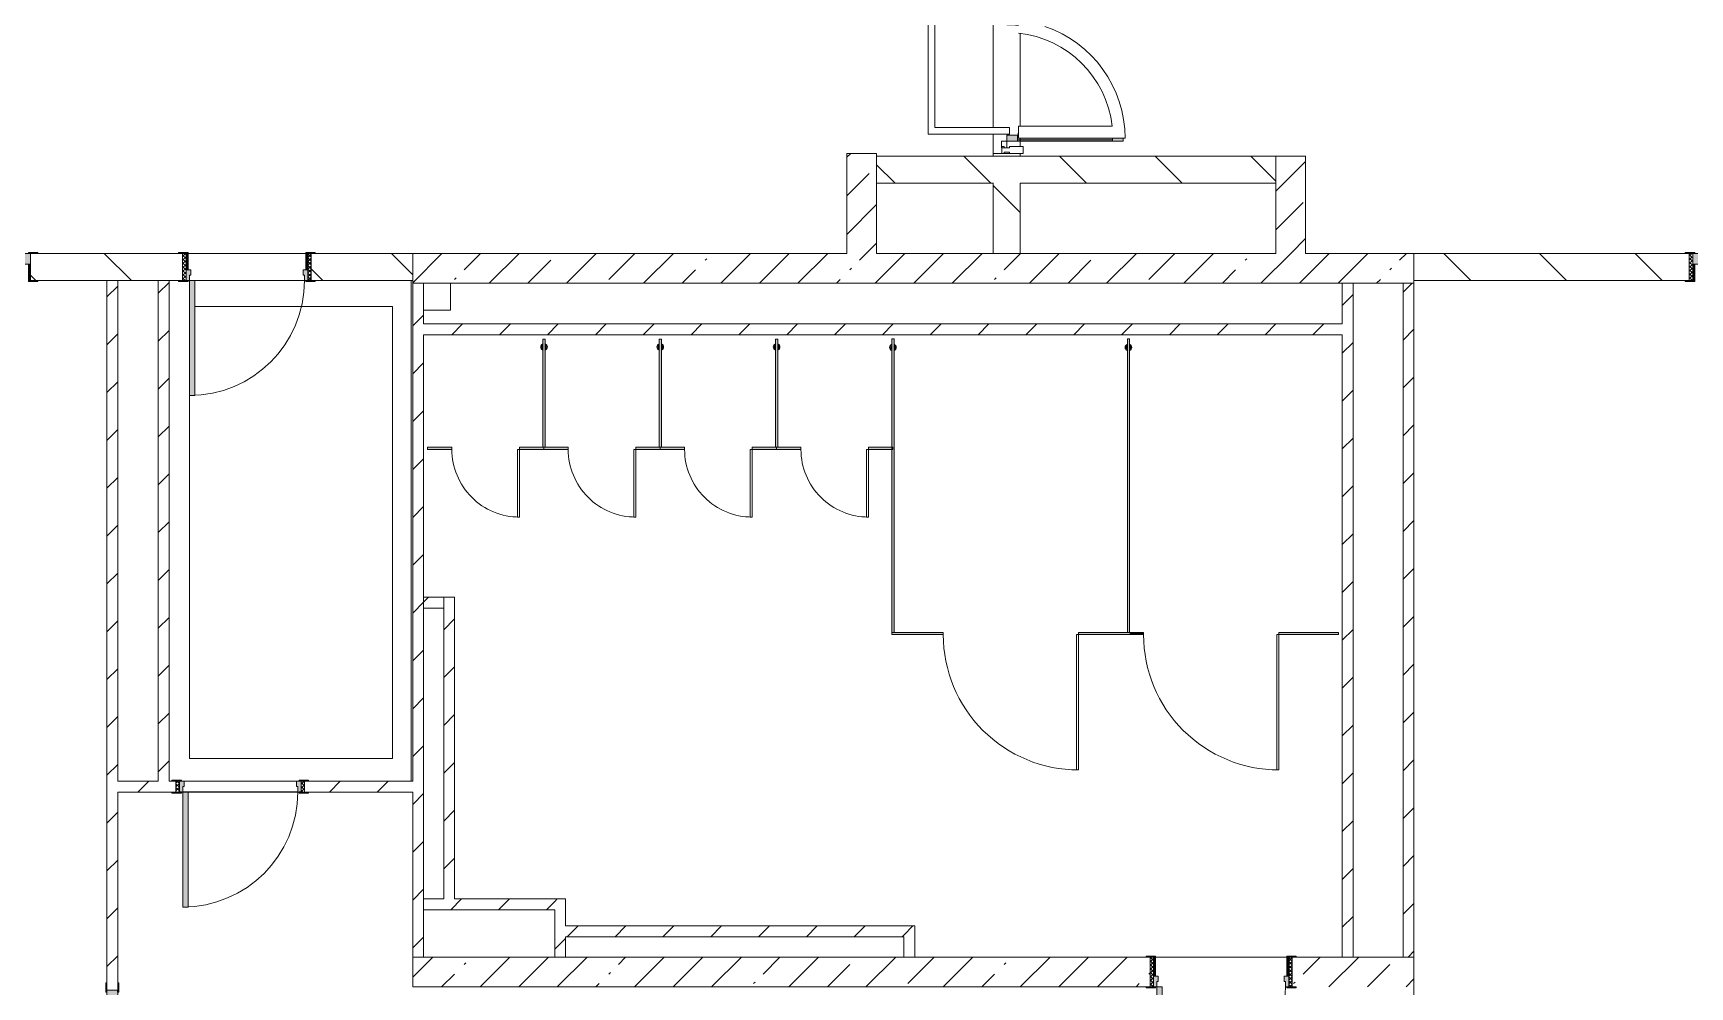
# Model space of a CAD drawing. Header units: millimetres. Extents: x 35147 to 231677, y -8553 to 29000.
# Drawn here: x 196072 to 208316, y 5180 to 12229 of the extents above; entities that cross this region are included whole.
import ezdxf

# ---------------------------------------------------------------- set-up
doc = ezdxf.new("R2010")
doc.units = ezdxf.units.MM
for name, color, linetype, lineweight in [('A-DETL-1', 7, 'Continuous', 5), ('A-DOOR-6', 7, 'Continuous', 5), ('A-GENM-3', 7, 'Continuous', 5), ('A-GLAZ-CWMG-2', 7, 'Continuous', 5), ('A-WALL', 7, 'Continuous', 9), ('I-WALL-3', 7, 'Continuous', 5)]:
    doc.layers.add(name, color=color, linetype=linetype, lineweight=lineweight)
for name, color, linetype, lineweight, true_color in [('A-DETL-GENF-3', 7, 'Continuous', 5, 0xe2e2e2), ('A-DETL-GENF-4', 7, 'Continuous', 5, 0xaaaaaa), ('A-DOOR-2', 7, 'Continuous', 5, 0xaaaaaa), ('A-DOOR-3', 7, 'Continuous', 5, 0xe2e2e2), ('A-DOOR-FRAM-2', 7, 'Continuous', 5, 0xe2e2e2), ('A-DOOR-FRAM-3', 7, 'Continuous', 5, 0xaaaaaa), ('A-FLOR-1', 7, 'Continuous', 5, 0xaaaaaa), ('A-GENM-4', 7, 'Continuous', 5, 0xe2ddcd)]:
    doc.layers.add(name, color=color, linetype=linetype, lineweight=lineweight, true_color=true_color)
pattern_1 = [(45, (104667.4, 0), (-176.7767, 176.7767), [])]
pattern_2 = [(45, (104667.4, 0), (-285.1231, 285.1231), []), (45, (104952.5, 0), (-285.1231, 285.1231), [504.031, -100.806, 16.764, -84.042])]
pattern_3 = [(135, (104667.4, 0), (-353.5534, -353.5534), [])]

# ---------------------------------------------------------------- blocks, each defined once
blk = doc.blocks.new('110_Дверь_СКБ_1Ст_Внутренняя1 - Д-7а_л__950x2100h_Туалет-V301-2_9_2_птичка')
at = {"layer": 'A-DOOR-2'}
h = blk.add_hatch(dxfattribs=at)
h.set_pattern_fill('FP_125', color=256, style=0, pattern_type=2)
h.set_pattern_definition([(135, (1776.41, 174.685), (-14.14214, -14.14214), []), (225, (1776.41, 174.685), (14.14214, -14.14214), [])])
h.paths.add_polyline_path([(537.5, 110), (512.5, 110), (512.5, -110), (537.5, -110)])
at = {"layer": 'A-DOOR-3'}
h = blk.add_hatch(color=256, dxfattribs=at)
h.paths.add_polyline_path([(487.5, 110), (487.5, 70), (477.5, 70), (477.5, 30), (512.5, 30), (512.5, 110)])
h.paths.add_polyline_path([(-462.5, 110), (-487.5, 110), (-487.5, 30), (-452.5, 30), (-452.5, 70), (-462.5, 70)])
at = {"layer": 'A-DOOR-FRAM-2'}
for points in [[(447.5, 1060), (447.5, 110), (487.5, 110), (487.5, 1060)], [(-542.5, 118), (-542.5, 110), (-472.5, 110), (-472.5, 118)], [(-472.5, 30), (-487.5, 30), (-487.5, -110), (-472.5, -110)], [(567.5, 118), (497.5, 118), (497.5, 110), (567.5, 110)], [(512.5, 30), (497.5, 30), (497.5, -110), (512.5, -110)], [(-542.5, -110), (-542.5, -118), (-472.5, -118), (-472.5, -110)], [(567.5, -110), (497.5, -110), (497.5, -118), (567.5, -118)]]:
    blk.add_hatch(color=256, dxfattribs=at).paths.add_polyline_path(points)
at = {"layer": 'A-DOOR-FRAM-3'}
h = blk.add_hatch(dxfattribs=at)
h.set_pattern_fill('FP_126', color=256, style=0, pattern_type=2)
h.set_pattern_definition([(45, (-346.384, 174.685), (-14.1421, 14.1421), []), (135, (-346.384, 174.685), (-14.1421, -14.1421), [])])
h.paths.add_polyline_path([(-487.5, 110), (-512.5, 110), (-512.5, -110), (-487.5, -110)])
at = {"layer": 'A-DOOR-2'}
for p, q in [((487.5, 1060), (447.5, 1060)), ((447.5, 1060), (447.5, 110)), ((487.5, 110), (487.5, 1060)), ((447.5, 110), (487.5, 110))]:
    blk.add_line(p, q, dxfattribs=at)
blk.add_arc((487.5, 110), 950, 90, 180, dxfattribs=at)
at = {"layer": 'A-DOOR-FRAM-3'}
for p, q in [((-472.5, 118), (-542.5, 118)), ((-542.5, 118), (-542.5, 110)), ((-542.5, 110), (-472.5, 110)), ((-487.5, 110), (-512.5, 110)), ((-512.5, 110), (-512.5, -110)), ((-462.5, 110), (-487.5, 110)), ((-487.5, 110), (-487.5, 30)), ((-487.5, -110), (-487.5, 110)), ((-472.5, 110), (-487.5, 110)), ((-487.5, 110), (-487.5, 109)), ((-487.5, 109), (-472.5, 109)), ((-487.5, 30), (-452.5, 30)), ((-472.5, 30), (-487.5, 30)), ((-487.5, 30), (-487.5, -110)), ((-472.5, 110), (-472.5, 118)), ((-472.5, 109), (-472.5, 110)), ((-472.5, -110), (-472.5, 30)), ((-462.5, 70), (-462.5, 110)), ((-452.5, 70), (-462.5, 70)), ((-452.5, 30), (-452.5, 70)), ((487.5, 70), (477.5, 70)), ((477.5, 70), (477.5, 30)), ((477.5, 30), (512.5, 30)), ((487.5, 110), (487.5, 70)), ((512.5, 110), (487.5, 110)), ((567.5, 118), (497.5, 118)), ((497.5, 118), (497.5, 110)), ((512.5, 110), (497.5, 110)), ((497.5, 110), (497.5, 109)), ((497.5, 110), (567.5, 110)), ((497.5, 109), (512.5, 109)), ((512.5, 30), (497.5, 30)), ((497.5, 30), (497.5, -110)), ((512.5, 30), (512.5, 110)), ((537.5, 110), (512.5, 110)), ((512.5, 110), (512.5, -110)), ((512.5, 109), (512.5, 110)), ((512.5, -110), (512.5, 30)), ((537.5, -110), (537.5, 110)), ((567.5, 110), (567.5, 118)), ((-472.5, -110), (-542.5, -110)), ((-542.5, -110), (-542.5, -118)), ((-542.5, -118), (-472.5, -118)), ((-512.5, -110), (-487.5, -110)), ((-487.5, -110), (-472.5, -110)), ((-472.5, -118), (-472.5, -110)), ((497.5, -110), (512.5, -110)), ((567.5, -110), (497.5, -110)), ((497.5, -110), (497.5, -118)), ((497.5, -118), (567.5, -118)), ((512.5, -110), (537.5, -110)), ((567.5, -118), (567.5, -110))]:
    blk.add_line(p, q, dxfattribs=at)
blk = doc.blocks.new('110_Дверь_СКБ_2Ст - Д-5_п_ Из игровой в коридор-32215844-2_9_2_птичка')
at = {"layer": 'A-DOOR-3'}
for points in [[(-638, 40), (-588, 40), (-588, 940), (-638, 940)], [(612, 440), (612, 40), (662, 40), (662, 440)]]:
    blk.add_hatch(color=256, dxfattribs=at).paths.add_polyline_path(points)
h = blk.add_hatch(color=256, dxfattribs=at)
h.paths.add_polyline_path([(-688, 40), (-688, -40), (-628, -40), (-628, -10), (-638, -10), (-638, 40)])
h.paths.add_polyline_path([(652, -40), (712, -40), (712, 40), (662, 40), (662, -10), (652, -10)])
at = {"layer": 'A-DOOR-FRAM-2'}
for points in [[(-742, 40), (-672, 40), (-672, 48), (-742, 48)], [(698, 40), (768, 40), (768, 48), (698, 48)], [(-742, -48), (-672, -48), (-672, -40), (-742, -40)], [(698, -48), (768, -48), (768, -40), (698, -40)]]:
    blk.add_hatch(color=256, dxfattribs=at).paths.add_polyline_path(points)
at = {"layer": 'A-DOOR-2'}
for p, q in [((-638, 940), (-638, 40)), ((-588, 940), (-638, 940)), ((-588, 40), (-588, 940)), ((662, 440), (612, 440)), ((612, 440), (612, 40)), ((662, 40), (662, 440)), ((-638, 40), (-588, 40)), ((612, 40), (662, 40))]:
    blk.add_line(p, q, dxfattribs=at)
for centre, radius, start, end in [((-638, 40), 900, 0, 90), ((662, 40), 400, 90, 180)]:
    blk.add_arc(centre, radius, start, end, dxfattribs=at)
at = {"layer": 'A-DOOR-FRAM-3'}
for p, q in [((-672, 48), (-742, 48)), ((-742, 48), (-742, 40)), ((-742, 40), (-672, 40)), ((-638, 40), (-688, 40)), ((-688, 40), (-688, -40)), ((-672, 40), (-672, 48)), ((-638, -10), (-638, 40)), ((662, 40), (662, -10)), ((712, 40), (662, 40)), ((768, 48), (698, 48)), ((698, 48), (698, 40)), ((698, 40), (768, 40)), ((712, -40), (712, 40)), ((768, 40), (768, 48)), ((-672, -40), (-742, -40)), ((-742, -40), (-742, -48)), ((-742, -48), (-672, -48)), ((-688, -40), (-628, -40)), ((-672, -39), (-688, -39)), ((-688, -39), (-688, -40)), ((-688, -40), (-672, -40)), ((-672, -40), (-672, -39)), ((-672, -48), (-672, -40)), ((-628, -10), (-638, -10)), ((-628, -40), (-628, -10)), ((662, -10), (652, -10)), ((652, -10), (652, -40)), ((652, -40), (712, -40)), ((712, -39), (698, -39)), ((698, -39), (698, -40)), ((698, -40), (712, -40)), ((768, -40), (698, -40)), ((698, -40), (698, -48)), ((698, -48), (768, -48)), ((712, -40), (712, -39)), ((768, -48), (768, -40))]:
    blk.add_line(p, q, dxfattribs=at)
blk = doc.blocks.new('110_Дверь_СКБ_2Ст - Д-2а_п_ Из коридора на лестницу-32215207-2_9_2_птичка')
at = {"layer": 'A-DOOR-3'}
for points in [[(-588, 100), (-588, 1000), (-638, 1000), (-638, 100)], [(662, 100), (662, 500), (612, 500), (612, 100)], [(712, -100), (712, 20), (698, 20), (698, -100)]]:
    blk.add_hatch(color=256, dxfattribs=at).paths.add_polyline_path(points)
h = blk.add_hatch(color=256, dxfattribs=at)
h.paths.add_polyline_path([(652, 20), (712, 20), (712, 100), (662, 100), (662, 50), (652, 50)])
h.paths.add_polyline_path([(-688, 20), (-628, 20), (-628, 50), (-638, 50), (-638, 100), (-688, 100)])
at = {"layer": 'A-DOOR-FRAM-2'}
for points in [[(-672, 100), (-672, 108), (-742, 108), (-742, 100)], [(-672, -100), (-672, 20), (-688, 20), (-688, -100)], [(768, 100), (768, 108), (698, 108), (698, 100)], [(-672, -108), (-672, -100), (-742, -100), (-742, -108)], [(768, -108), (768, -100), (698, -100), (698, -108)]]:
    blk.add_hatch(color=256, dxfattribs=at).paths.add_polyline_path(points)
at = {"layer": 'A-DOOR-2'}
for p, q in [((-638, 1000), (-638, 100)), ((-588, 1000), (-638, 1000)), ((-588, 100), (-588, 1000)), ((662, 500), (612, 500)), ((612, 500), (612, 100)), ((662, 100), (662, 500)), ((-638, 100), (-588, 100)), ((612, 100), (662, 100))]:
    blk.add_line(p, q, dxfattribs=at)
for centre, radius, start, end in [((-638, 100), 900, 0, 90), ((662, 100), 400, 90, 180)]:
    blk.add_arc(centre, radius, start, end, dxfattribs=at)
at = {"layer": 'A-DOOR-FRAM-3'}
for p, q in [((-672, 108), (-742, 108)), ((-742, 108), (-742, 100)), ((-742, 100), (-672, 100)), ((-638, 100), (-688, 100)), ((-688, 100), (-688, 20)), ((-688, 20), (-628, 20)), ((-672, 20), (-688, 20)), ((-688, 20), (-688, -100)), ((-672, 100), (-672, 108)), ((-672, -100), (-672, 20)), ((-638, 50), (-638, 100)), ((-628, 50), (-638, 50)), ((-628, 20), (-628, 50)), ((662, 50), (652, 50)), ((652, 50), (652, 20)), ((652, 20), (712, 20)), ((662, 100), (662, 50)), ((712, 100), (662, 100)), ((768, 108), (698, 108)), ((698, 108), (698, 100)), ((698, 100), (768, 100)), ((712, 20), (698, 20)), ((698, 20), (698, -100)), ((712, 20), (712, 100)), ((712, -100), (712, 20)), ((768, 100), (768, 108)), ((-672, -100), (-742, -100)), ((-742, -100), (-742, -108)), ((-742, -108), (-672, -108)), ((-688, -100), (-672, -100)), ((-672, -108), (-672, -100)), ((698, -100), (712, -100)), ((768, -100), (698, -100)), ((698, -100), (698, -108)), ((698, -108), (768, -108)), ((768, -108), (768, -100))]:
    blk.add_line(p, q, dxfattribs=at)
blk = doc.blocks.new('110_Дверь_СКБ_1Ст_Внутренняя1 - Д-8 950x2100h_охрана-V304-2_9_2_птичка')
at = {"layer": 'A-DOOR-2'}
h = blk.add_hatch(dxfattribs=at)
h.set_pattern_fill('FP_97', color=256, style=0, pattern_type=2)
h.set_pattern_definition([(135, (1826.41, 164.685), (-14.14214, -14.14214), []), (225, (1826.41, 164.685), (14.14214, -14.14214), [])])
h.paths.add_polyline_path([(487.5, 100), (462.5, 100), (462.5, -100), (487.5, -100)])
at = {"layer": 'A-DOOR-3'}
h = blk.add_hatch(color=256, dxfattribs=at)
h.paths.add_polyline_path([(437.5, 100), (437.5, 60), (427.5, 60), (427.5, 20), (462.5, 20), (461.2, 100)])
h.paths.add_polyline_path([(-437.5, 100), (-437.5, 20), (-402.5, 20), (-402.5, 60), (-412.5, 60), (-412.5, 100)])
at = {"layer": 'A-DOOR-FRAM-2'}
for points in [[(397.5, 950), (397.5, 100), (437.5, 100), (437.5, 950)], [(-422.5, 108), (-492.5, 108), (-492.5, 100), (-422.5, 100)], [(-422.5, 20), (-437.5, 20), (-437.5, -100), (-422.5, -100)], [(461.2, 108), (447.5, 108), (447.5, 100), (517.5, 100), (517.5, 108)], [(461.2, 20), (447.5, 20), (447.5, -100), (462.5, -100), (462.5, 20)], [(-422.5, -100), (-492.5, -100), (-492.5, -108), (-422.5, -108)], [(517.5, -100), (447.5, -100), (447.5, -108), (517.5, -108)]]:
    blk.add_hatch(color=256, dxfattribs=at).paths.add_polyline_path(points)
at = {"layer": 'A-DOOR-FRAM-3'}
h = blk.add_hatch(dxfattribs=at)
h.set_pattern_fill('FP_98', color=256, style=0, pattern_type=2)
h.set_pattern_definition([(45, (-296.384, 164.685), (-14.1421, 14.1421), []), (135, (-296.384, 164.685), (-14.1421, -14.1421), [])])
h.paths.add_polyline_path([(-437.5, 100), (-462.5, 100), (-462.5, -100), (-437.5, -100)])
at = {"layer": 'A-DOOR-2'}
for p, q in [((437.5, 950), (397.5, 950)), ((397.5, 950), (397.5, 100)), ((437.5, 100), (437.5, 950)), ((397.5, 100), (437.5, 100))]:
    blk.add_line(p, q, dxfattribs=at)
blk.add_arc((437.5, 100), 850, 90, 180, dxfattribs=at)
at = {"layer": 'A-DOOR-FRAM-3'}
for p, q in [((-422.5, 108), (-492.5, 108)), ((-492.5, 108), (-492.5, 100)), ((-492.5, 100), (-422.5, 100)), ((-437.5, 100), (-462.5, 100)), ((-462.5, 100), (-462.5, -100)), ((-412.5, 100), (-437.5, 100)), ((-437.5, 100), (-437.5, 20)), ((-437.5, -100), (-437.5, 100)), ((-422.5, 100), (-437.5, 100)), ((-437.5, 100), (-437.5, 99)), ((-437.5, 99), (-422.5, 99)), ((-437.5, 20), (-402.5, 20)), ((-422.5, 20), (-437.5, 20)), ((-437.5, 20), (-437.5, -100)), ((-422.5, 100), (-422.5, 108)), ((-422.5, 99), (-422.5, 100)), ((-422.5, -100), (-422.5, 20)), ((-412.5, 60), (-412.5, 100)), ((-402.5, 60), (-412.5, 60)), ((-402.5, 20), (-402.5, 60)), ((437.5, 60), (427.5, 60)), ((427.5, 60), (427.5, 20)), ((427.5, 20), (462.5, 20)), ((437.5, 100), (437.5, 60)), ((462.5, 100), (437.5, 100)), ((517.5, 108), (447.5, 108)), ((447.5, 108), (447.5, 100)), ((462.5, 100), (447.5, 100)), ((447.5, 100), (447.5, 99)), ((447.5, 100), (517.5, 100)), ((447.5, 99), (462.5, 99)), ((462.5, 20), (447.5, 20)), ((447.5, 20), (447.5, -100)), ((462.5, 20), (462.5, 100)), ((487.5, 100), (462.5, 100)), ((462.5, 100), (462.5, -100)), ((462.5, 99), (462.5, 100)), ((462.5, -100), (462.5, 20)), ((487.5, -100), (487.5, 100)), ((517.5, 100), (517.5, 108)), ((-422.5, -100), (-492.5, -100)), ((-492.5, -100), (-492.5, -108)), ((-492.5, -108), (-422.5, -108)), ((-462.5, -100), (-437.5, -100)), ((-437.5, -100), (-422.5, -100)), ((-422.5, -108), (-422.5, -100)), ((447.5, -100), (462.5, -100)), ((517.5, -100), (447.5, -100)), ((447.5, -100), (447.5, -108)), ((447.5, -108), (517.5, -108)), ((462.5, -100), (487.5, -100)), ((517.5, -108), (517.5, -100))]:
    blk.add_line(p, q, dxfattribs=at)
blk = doc.blocks.new('110_Дверь_СКБ_1Ст_Внутренняя1 - Д-8 950x2100h_охрана-V305-2_9_2_птичка')
at = {"layer": 'A-DOOR-2'}
h = blk.add_hatch(dxfattribs=at)
h.set_pattern_fill('FP_129', color=256, style=0, pattern_type=2)
h.set_pattern_definition([(135, (1826.41, 104.685), (-14.14214, -14.14214), []), (225, (1826.41, 104.685), (14.14214, -14.14214), [])])
h.paths.add_polyline_path([(487, 40), (462, 40), (462, -40), (487, -40)])
at = {"layer": 'A-DOOR-3'}
h = blk.add_hatch(color=256, dxfattribs=at)
h.paths.add_polyline_path([(437, 40), (437, 0), (427, 0), (427, -40), (462, -40), (462, 40)])
h.paths.add_polyline_path([(-413, 40), (-438, 40), (-438, -40), (-403, -40), (-403, 0), (-413, 0)])
at = {"layer": 'A-DOOR-FRAM-2'}
for points in [[(437, 890), (397, 890), (397, 40), (437, 40), (437, 67)], [(-493, 48), (-493, 40), (-423, 40), (-423, 48)], [(517, 48), (447, 48), (447, 40), (517, 40)], [(-423, -40), (-493, -40), (-493, -48), (-423, -48)], [(447, -40), (447, -48), (517, -48), (517, -40)]]:
    blk.add_hatch(color=256, dxfattribs=at).paths.add_polyline_path(points)
at = {"layer": 'A-DOOR-FRAM-3'}
h = blk.add_hatch(dxfattribs=at)
h.set_pattern_fill('FP_130', color=256, style=0, pattern_type=2)
h.set_pattern_definition([(45, (-296.384, 104.685), (-14.1421, 14.1421), []), (135, (-296.384, 104.685), (-14.1421, -14.1421), [])])
h.paths.add_polyline_path([(-438, 40), (-463, 40), (-463, -40), (-438, -40)])
at = {"layer": 'A-DOOR-2'}
for p, q in [((437, 890), (397, 890)), ((397, 890), (397, 40)), ((437, 40), (437, 890)), ((397, 40), (437, 40))]:
    blk.add_line(p, q, dxfattribs=at)
blk.add_arc((437, 40), 850, 90, 180, dxfattribs=at)
at = {"layer": 'A-DOOR-FRAM-3'}
for p, q in [((-423, 48), (-493, 48)), ((-493, 48), (-493, 40)), ((-493, 40), (-423, 40)), ((-438, 40), (-463, 40)), ((-463, 40), (-463, -40)), ((-413, 40), (-438, 40)), ((-438, 40), (-438, -40)), ((-438, -40), (-438, 40)), ((-423, 40), (-438, 40)), ((-438, 40), (-438, 39)), ((-438, 39), (-423, 39)), ((-423, 40), (-423, 48)), ((-423, 39), (-423, 40)), ((-413, 0), (-413, 40)), ((-403, 0), (-413, 0)), ((-403, -40), (-403, 0)), ((437, 0), (427, 0)), ((427, 0), (427, -40)), ((437, 40), (437, 0)), ((462, 40), (437, 40)), ((517, 48), (447, 48)), ((447, 48), (447, 40)), ((462, 40), (447, 40)), ((447, 40), (447, 39)), ((447, 40), (517, 40)), ((447, 39), (462, 39)), ((462, -40), (462, 40)), ((487, 40), (462, 40)), ((462, 40), (462, -40)), ((462, 39), (462, 40)), ((487, -40), (487, 40)), ((517, 40), (517, 48)), ((-423, -40), (-493, -40)), ((-493, -40), (-493, -48)), ((-493, -48), (-423, -48)), ((-463, -40), (-438, -40)), ((-423, -39), (-438, -39)), ((-438, -39), (-438, -40)), ((-438, -40), (-403, -40)), ((-438, -40), (-423, -40)), ((-423, -40), (-423, -39)), ((-423, -48), (-423, -40)), ((427, -40), (462, -40)), ((462, -39), (447, -39)), ((447, -39), (447, -40)), ((447, -40), (462, -40)), ((517, -40), (447, -40)), ((447, -40), (447, -48)), ((447, -48), (517, -48)), ((462, -40), (462, -39)), ((462, -40), (487, -40)), ((517, -48), (517, -40))]:
    blk.add_line(p, q, dxfattribs=at)
blk = doc.blocks.new('110_Дверь_СКБ_2Ст - Д-6_л__ ДОО_Дв_1450x2100h_Дверь из раздевальной в коридор-V306-2_9_2_птичка')
at = {"layer": 'A-DOOR-2'}
h = blk.add_hatch(dxfattribs=at)
h.set_pattern_fill('FP_25', color=256, style=0, pattern_type=2)
h.set_pattern_definition([(135, (1576.41, 164.685), (-14.14214, -14.14214), []), (225, (1576.41, 164.685), (14.14214, -14.14214), [])])
h.paths.add_polyline_path([(737.5, -100), (737.5, 100), (712.5, 100), (712.5, -100)])
at = {"layer": 'A-DOOR-3'}
for points in [[(662.5, 100), (662.5, 1050), (612.5, 1050), (612.5, 100)], [(-587.5, 100), (-587.5, 450), (-637.5, 450), (-637.5, 100)]]:
    blk.add_hatch(color=256, dxfattribs=at).paths.add_polyline_path(points)
h = blk.add_hatch(color=256, dxfattribs=at)
h.paths.add_polyline_path([(652.5, 20), (712.5, 20), (712.5, 100), (662.5, 100), (662.5, 50), (652.5, 50)])
h.paths.add_polyline_path([(-687.5, 20), (-627.5, 20), (-627.5, 50), (-637.5, 50), (-637.5, 100), (-687.5, 100)])
at = {"layer": 'A-DOOR-FRAM-2'}
for points in [[(-672.5, 100), (-672.5, 108), (-742.5, 108), (-742.5, 100), (-691, 100)], [(-672.5, -100), (-672.5, 20), (-687.5, 20), (-687.5, -100)], [(767.5, 100), (767.5, 108), (697.5, 108), (697.5, 100)], [(712.5, -100), (712.5, 20), (697.5, 20), (697.5, -100)], [(-742.5, -108), (-672.5, -108), (-672.5, -100), (-742.5, -100)], [(767.5, -108), (767.5, -100), (697.5, -100), (697.5, -108)]]:
    blk.add_hatch(color=256, dxfattribs=at).paths.add_polyline_path(points)
at = {"layer": 'A-DOOR-FRAM-3'}
h = blk.add_hatch(dxfattribs=at)
h.set_pattern_fill('FP_26', color=256, style=0, pattern_type=2)
h.set_pattern_definition([(45, (-546.384, 164.685), (-14.1421, 14.1421), []), (135, (-546.384, 164.685), (-14.1421, -14.1421), [])])
h.paths.add_polyline_path([(-687.5, -100), (-691, 100), (-712.5, 100), (-712.5, -100), (-691, -100)])
at = {"layer": 'A-DOOR-2'}
for p, q in [((662.5, 1050), (612.5, 1050)), ((612.5, 1050), (612.5, 100)), ((662.5, 100), (662.5, 1050)), ((-637.5, 450), (-637.5, 100)), ((-587.5, 450), (-637.5, 450)), ((-587.5, 100), (-587.5, 450)), ((-637.5, 100), (-587.5, 100)), ((612.5, 100), (662.5, 100))]:
    blk.add_line(p, q, dxfattribs=at)
for centre, radius, start, end in [((662.5, 100), 950, 90, 180), ((-637.5, 100), 350, 360, 90)]:
    blk.add_arc(centre, radius, start, end, dxfattribs=at)
at = {"layer": 'A-DOOR-FRAM-3'}
for p, q in [((-672.5, 108), (-742.5, 108)), ((-742.5, 108), (-742.5, 100)), ((-742.5, 100), (-672.5, 100)), ((-687.5, 100), (-712.5, 100)), ((-712.5, 100), (-712.5, -100)), ((-637.5, 100), (-687.5, 100)), ((-687.5, 100), (-687.5, 20)), ((-687.5, -100), (-687.5, 100)), ((-687.5, 20), (-627.5, 20)), ((-672.5, 20), (-687.5, 20)), ((-687.5, 20), (-687.5, -100)), ((-672.5, 100), (-672.5, 108)), ((-672.5, -100), (-672.5, 20)), ((-637.5, 50), (-637.5, 100)), ((-627.5, 50), (-637.5, 50)), ((-627.5, 20), (-627.5, 50)), ((662.5, 50), (652.5, 50)), ((652.5, 50), (652.5, 20)), ((652.5, 20), (712.5, 20)), ((662.5, 100), (662.5, 50)), ((712.5, 100), (662.5, 100)), ((767.5, 108), (697.5, 108)), ((697.5, 108), (697.5, 100)), ((697.5, 100), (767.5, 100)), ((712.5, 20), (697.5, 20)), ((697.5, 20), (697.5, -100)), ((712.5, 20), (712.5, 100)), ((737.5, 100), (712.5, 100)), ((712.5, 100), (712.5, -100)), ((712.5, -100), (712.5, 20)), ((737.5, -100), (737.5, 100)), ((767.5, 100), (767.5, 108)), ((-672.5, -100), (-742.5, -100)), ((-742.5, -100), (-742.5, -108)), ((-742.5, -108), (-672.5, -108)), ((-712.5, -100), (-687.5, -100)), ((-687.5, -100), (-672.5, -100)), ((-672.5, -108), (-672.5, -100)), ((697.5, -100), (712.5, -100)), ((767.5, -100), (697.5, -100)), ((697.5, -100), (697.5, -108)), ((697.5, -108), (767.5, -108)), ((712.5, -100), (737.5, -100)), ((767.5, -108), (767.5, -100))]:
    blk.add_line(p, q, dxfattribs=at)
blk = doc.blocks.new('131_Сантехническая перегородка 7 - СП-1-V384-2_9_2_птичка')
at = {"layer": 'A-GENM-4'}
blk.add_hatch(color=256, dxfattribs=at).paths.add_polyline_path([(2166, 8), (-4, 8), (-4, -8), (2166, -8)])
at = {"layer": 'A-GENM-3'}
for p, q in [((2166, 8), (-4, 8)), ((-4, 8), (-4, -8)), ((2166, -8), (2166, 8)), ((-4, -8), (2166, -8))]:
    blk.add_line(p, q, dxfattribs=at)
at = {"layer": 'A-GENM-3', "flags": 128}
for points in [[(71, 8), (71, 9), (71, 9), (70, 9), (70, 10), (70, 10), (69, 11), (69, 11), (68, 12), (68, 12), (67, 12), (67, 13), (66, 13), (66, 13), (65, 14), (65, 14), (64, 14), (64, 14), (63, 14), (62, 15), (62, 15), (61, 15), (61, 15), (60, 15), (59, 15), (59, 15), (58, 15), (58, 15), (57, 15), (56, 15), (56, 15), (55, 15), (55, 15), (54, 14), (54, 14), (53, 14), (52, 14), (52, 13), (51, 13), (51, 13), (50, 13), (50, 12), (49, 12), (49, 11), (48, 11), (48, 11), (48, 10), (47, 10), (47, 9), (46, 9), (46, 8), (46, 8)], [(46, -8), (46, -9), (47, -9), (47, -9), (47, -10), (48, -10), (48, -11), (49, -11), (49, -12), (50, -12), (50, -12), (51, -13), (51, -13), (52, -13), (52, -14), (53, -14), (53, -14), (54, -14), (54, -14), (55, -15), (56, -15), (56, -15), (57, -15), (57, -15), (58, -15), (59, -15), (59, -15), (60, -15), (60, -15), (61, -15), (62, -15), (62, -15), (63, -15), (63, -14), (64, -14), (64, -14), (65, -14), (66, -13), (66, -13), (67, -13), (67, -13), (68, -12), (68, -12), (69, -11), (69, -11), (69, -11), (70, -10), (70, -10), (71, -9), (71, -9), (71, -8), (71, -8)]]:
    blk.add_lwpolyline(points, dxfattribs=at)
at = {"layer": 'A-GENM-3'}
for radius, start, end in [(24.6, 19.9113, 160.0887), (17.6, 45, 135), (17.6, 45, 135), (15.1, 45, 135), (24.6, 199.9113, 340.0887), (17.6, 225, 315), (17.6, 225, 315), (15.1, 225, 315)]:
    blk.add_arc((59, 0), radius, start, end, dxfattribs=at)
blk = doc.blocks.new('131_Сантехническая перегородка 6 - СП-1-V385-2_9_2_птичка')
at = {"layer": 'A-GENM-4'}
blk.add_hatch(color=256, dxfattribs=at).paths.add_polyline_path([(800, 8), (0, 8), (0, -8), (800, -8)])
at = {"layer": 'A-GENM-3'}
for p, q in [((800, 8), (0, 8)), ((0, 8), (0, -8)), ((800, -8), (800, 8)), ((0, -8), (800, -8))]:
    blk.add_line(p, q, dxfattribs=at)
at = {"layer": 'A-GENM-3', "flags": 128}
for points in [[(71, 8), (71, 9), (71, 9), (70, 9), (70, 10), (70, 10), (69, 11), (69, 11), (68, 12), (68, 12), (67, 12), (67, 13), (66, 13), (66, 13), (65, 14), (65, 14), (64, 14), (64, 14), (63, 14), (62, 15), (62, 15), (61, 15), (61, 15), (60, 15), (59, 15), (59, 15), (58, 15), (58, 15), (57, 15), (56, 15), (56, 15), (55, 15), (55, 15), (54, 14), (54, 14), (53, 14), (52, 14), (52, 13), (51, 13), (51, 13), (50, 13), (50, 12), (49, 12), (49, 11), (48, 11), (48, 11), (48, 10), (47, 10), (47, 9), (46, 9), (46, 8), (46, 8)], [(46, -8), (46, -9), (47, -9), (47, -9), (47, -10), (48, -10), (48, -11), (49, -11), (49, -12), (50, -12), (50, -12), (51, -13), (51, -13), (52, -13), (52, -14), (53, -14), (53, -14), (54, -14), (54, -14), (55, -15), (56, -15), (56, -15), (57, -15), (57, -15), (58, -15), (59, -15), (59, -15), (60, -15), (60, -15), (61, -15), (62, -15), (62, -15), (63, -15), (63, -14), (64, -14), (64, -14), (65, -14), (66, -13), (66, -13), (67, -13), (67, -13), (68, -12), (68, -12), (69, -11), (69, -11), (69, -11), (70, -10), (70, -10), (71, -9), (71, -9), (71, -8), (71, -8)]]:
    blk.add_lwpolyline(points, dxfattribs=at)
at = {"layer": 'A-GENM-3'}
for radius, start, end in [(24.6, 19.9113, 160.0887), (17.6, 45, 135), (17.6, 45, 135), (15.1, 45, 135), (24.6, 199.9113, 340.0887), (17.6, 225, 315), (17.6, 225, 315), (15.1, 225, 315)]:
    blk.add_arc((59, 0), radius, start, end, dxfattribs=at)
blk = doc.blocks.new('131_Сантехническая перегородка_Дверь МГН - СД-1-V386-2_9_2_птичка')
at = {"layer": 'A-GENM-4'}
for points in [[(-370, 8), (-370, -8), (10, -8), (10, 8)], [(1010, 8), (1010, -8), (1390, -8), (1390, 8)]]:
    blk.add_hatch(color=256, dxfattribs=at).paths.add_polyline_path(points)
at = {"layer": 'A-DOOR-6'}
for p, q in [((10, 1008), (26, 1008)), ((10, 8), (10, 1008)), ((26, 8), (26, 1008)), ((10, 8), (26, 8))]:
    blk.add_line(p, q, dxfattribs=at)
blk.add_arc((10, 8), 1000, 360, 90, dxfattribs=at)
at = {"layer": 'A-GENM-3'}
for p, q in [((10, 8), (-370, 8)), ((-370, 8), (-370, -8)), ((10, -8), (10, 8)), ((1390, 8), (1010, 8)), ((1010, 8), (1010, -8)), ((1390, -8), (1390, 8)), ((-370, -8), (10, -8)), ((1010, -8), (1390, -8))]:
    blk.add_line(p, q, dxfattribs=at)
blk = doc.blocks.new('131_Сантехническая перегородка_Дверь 5 - СД-1-V387-2_9_2_птичка')
at = {"layer": 'A-GENM-4'}
for points in [[(70, 8), (70, -8), (250, -8), (250, 8)], [(750, 8), (750, -8), (930, -8), (930, 8)]]:
    blk.add_hatch(color=256, dxfattribs=at).paths.add_polyline_path(points)
at = {"layer": 'A-DOOR-6'}
for p, q in [((266, 508), (250, 508)), ((250, 8), (250, 508)), ((266, 8), (266, 508)), ((266, 8), (250, 8))]:
    blk.add_line(p, q, dxfattribs=at)
blk.add_arc((250, 8), 500, 360, 90, dxfattribs=at)
at = {"layer": 'A-GENM-3'}
for p, q in [((250, 8), (70, 8)), ((70, 8), (70, -8)), ((250, -8), (250, 8)), ((930, 8), (750, 8)), ((750, 8), (750, -8)), ((930, -8), (930, 8)), ((70, -8), (250, -8)), ((750, -8), (930, -8))]:
    blk.add_line(p, q, dxfattribs=at)
blk = doc.blocks.new('131_Сантехническая перегородка_Дверь МГН 2 - СД-1-V388-2_9_2_птичка')
at = {"layer": 'A-GENM-4'}
for points in [[(10, 8), (-430, 8), (-430, -8), (10, -8)], [(1010, 8), (1010, -8), (1110, -8), (1110, 8)]]:
    blk.add_hatch(color=256, dxfattribs=at).paths.add_polyline_path(points)
at = {"layer": 'A-DOOR-6'}
for p, q in [((10, 1008), (26, 1008)), ((10, 8), (10, 1008)), ((26, 8), (26, 1008)), ((10, 8), (26, 8))]:
    blk.add_line(p, q, dxfattribs=at)
blk.add_arc((10, 8), 1000, 360, 90, dxfattribs=at)
at = {"layer": 'A-GENM-3'}
for p, q in [((10, 8), (-430, 8)), ((-430, 8), (-430, -8)), ((10, -8), (10, 8)), ((1110, 8), (1010, 8)), ((1010, 8), (1010, -8)), ((1110, -8), (1110, 8)), ((-430, -8), (10, -8)), ((1010, -8), (1110, -8))]:
    blk.add_line(p, q, dxfattribs=at)
blk = doc.blocks.new('Дверь_Витражная_остекление_ - ВВ-7 остекление-32349468-2_9_2_птичка')
at = {"layer": 'A-DETL-GENF-3'}
for points in [[(-860, -107), (-860, -880), (-837, -880), (-837, -107), (-815, -107), (-815, -20), (-860, -20)], [(865, -104), (878, -104), (878, -880), (910, -880), (910, -140), (900, -140), (900, -40), (910, -40), (910, -20), (865, -20)]]:
    blk.add_hatch(color=256, dxfattribs=at).paths.add_polyline_path(points)
at = {"layer": 'A-DETL-GENF-4'}
for p, q in [((-815, -20), (-860, -20)), ((-860, -880), (-860, -20)), ((-815, -20), (-860, -20)), ((-860, -20), (-860, -880)), ((-860, -100), (-815, -100)), ((-850, -800), (-850, -100)), ((-815, -107), (-815, -20)), ((-815, -107), (-815, -20)), ((-806, -107), (-806, -100)), ((865, -104), (865, -20)), ((865, -20), (865, -104)), ((900, -100), (865, -100)), ((900, -800), (900, -140)), ((910, -880), (910, -140)), ((910, -880), (910, -140)), ((-860, -800), (-837, -800)), ((910, -800), (878, -800)), ((-860, -880), (-837, -880)), ((-860, -880), (-837, -880)), ((910, -880), (878, -880)), ((878, -880), (910, -880))]:
    blk.add_line(p, q, dxfattribs=at)
at = {"layer": 'A-DOOR-2'}
for p, q in [((-910, 20), (-860, 20)), ((-910, -20), (-910, 20)), ((-860, 20), (-860, -20)), ((860, 20), (910, 20)), ((860, -20), (860, 20)), ((910, 20), (910, -20)), ((-860, -20), (-910, -20)), ((-860, -880), (-860, -20)), ((910, -20), (860, -20)), ((860, -104), (860, -39))]:
    blk.add_line(p, q, dxfattribs=at)
for centre, start, end in [((-860, -20), 354.2215, 0), ((860, -20), 180, 185.7785), ((-860, -20), 270, 271.5473)]:
    blk.add_arc(centre, 860, start, end, dxfattribs=at)
blk = doc.blocks.new('Прямоугольный импост - Импост структурный с накладкой - 160мм Темный-32310142-2_9_2_птичка')
at = {"layer": 'A-GLAZ-CWMG-2'}
for p, q in [((-50, 0), (-50, 17)), ((-50, 17), (0, 17)), ((-40, 0), (-50, 0)), ((-40, -40), (-40, 0)), ((0, 0), (-10, 0)), ((-10, 0), (-10, -40)), ((0, 17), (0, 0)), ((-50, -140), (-50, -40)), ((-50, -40), (-40, -40)), ((-10, -40), (0, -40)), ((0, -40), (0, -140)), ((0, -140), (-50, -140))]:
    blk.add_line(p, q, dxfattribs=at)

msp = doc.modelspace()

# ---------------------------------------------------------------- hatches: boundary and pattern name
at = {"layer": 'I-WALL-3'}
h = msp.add_hatch(dxfattribs=at)
h.set_pattern_fill('FP_92', color=256, style=0, pattern_type=2)
h.set_pattern_definition(pattern_2)
h.paths.add_polyline_path([(202306.4, 10600), (202306.4, 11340), (202086.4, 11340), (202086.4, 10600)])
h = msp.add_hatch(dxfattribs=at)
h.set_pattern_fill('FP_95', color=256, style=0, pattern_type=2)
h.set_pattern_definition(pattern_3)
h.paths.add_polyline_path([(205256.4, 11120), (205256.4, 11320), (202306.4, 11320), (202306.4, 11120), (203696.3, 11120)])
h = msp.add_hatch(dxfattribs=at)
h.set_pattern_fill('FP_92', color=256, style=0, pattern_type=2)
h.set_pattern_definition(pattern_2)
h.paths.add_polyline_path([(205476.4, 10600), (205476.4, 11320), (205256.4, 11320), (205256.4, 10600)])
h = msp.add_hatch(dxfattribs=at)
h.set_pattern_fill('FP_95', color=256, style=0, pattern_type=2)
h.set_pattern_definition(pattern_3)
h.paths.add_polyline_path([(203367.4, 10600), (203367.4, 11120), (203167.4, 11120), (203167.4, 10600)])
h = msp.add_hatch(dxfattribs=at)
h.set_pattern_fill('FP_95', color=256, style=0, pattern_type=2)
h.set_pattern_definition(pattern_3)
h.paths.add_polyline_path([(194277.4, 10400), (194652.4, 10400), (194652.4, 10600), (194277.4, 10600)])
h.paths.add_polyline_path([(198877.4, 10400), (198877.4, 10600), (198127.4, 10600), (198131.2, 10400), (198157.4, 10400)])
h.paths.add_polyline_path([(197147.4, 10400), (197177.4, 10400), (197177.4, 10600), (196052.4, 10600), (196052.4, 10400), (197077.4, 10400)])
h = msp.add_hatch(dxfattribs=at)
h.set_pattern_fill('FP_92', color=256, style=0, pattern_type=2)
h.set_pattern_definition(pattern_2)
h.paths.add_polyline_path([(206277.4, 10380), (206277.4, 10600), (198877.4, 10600), (198877.4, 10380), (205551.4, 10380)])
h = msp.add_hatch(dxfattribs=at)
h.set_pattern_fill('FP_95', color=256, style=0, pattern_type=2)
h.set_pattern_definition(pattern_3)
h.paths.add_polyline_path([(209792.4, 10400), (211797.4, 10400), (211797.4, 10600), (209762.4, 10600), (209762.4, 10400)])
h.paths.add_polyline_path([(207406.4, 10400), (208312.4, 10400), (208312.4, 10600), (206277.4, 10600), (206277.4, 10400)])
h = msp.add_hatch(dxfattribs=at)
h.set_pattern_fill('FP_96', color=256, style=0, pattern_type=2)
h.set_pattern_definition(pattern_1)
h.paths.add_polyline_path([(196617.4, 125), (196697.4, 125), (196697.4, 3755), (196617.4, 3755), (196617.4, 230.5)])
h.paths.add_polyline_path([(196697.4, 5155), (196697.4, 10400), (196617.4, 10400), (196617.4, 5155), (196667.4, 5155)])
h = msp.add_hatch(dxfattribs=at)
h.set_pattern_fill('FP_96', color=256, style=0, pattern_type=2)
h.set_pattern_definition(pattern_1)
h.paths.add_polyline_path([(196997.4, 6700), (197077.4, 6700), (197077.4, 10400), (196997.4, 10400), (196997.4, 7750.3)])
h = msp.add_hatch(dxfattribs=at)
h.set_pattern_fill('FP_96', color=256, style=0, pattern_type=2)
h.set_pattern_definition(pattern_1)
h.paths.add_polyline_path([(198957.4, 5400), (198957.4, 10380), (198877.4, 10380), (198877.4, 5400)])
h = msp.add_hatch(dxfattribs=at)
h.set_pattern_fill('FP_96', color=256, style=0, pattern_type=2)
h.set_pattern_definition(pattern_1)
h.paths.add_polyline_path([(205747.4, 5400), (205827.4, 5400), (205827.4, 10380), (205747.4, 10380), (205747.4, 6593.4)])
h = msp.add_hatch(dxfattribs=at)
h.set_pattern_fill('FP_96', color=256, style=0, pattern_type=2)
h.set_pattern_definition(pattern_1)
h.paths.add_polyline_path([(206277.4, 5400), (206277.4, 10380), (206197.4, 10380), (206197.4, 5400)])
h = msp.add_hatch(dxfattribs=at)
h.set_pattern_fill('FP_96', color=256, style=0, pattern_type=2)
h.set_pattern_definition(pattern_1)
h.paths.add_polyline_path([(205747.4, 10000), (205747.4, 10080), (198957.4, 10080), (198957.4, 10000), (205551.4, 10000)])
h = msp.add_hatch(dxfattribs=at)
h.set_pattern_fill('FP_96', color=256, style=0, pattern_type=2)
h.set_pattern_definition(pattern_1)
h.paths.add_polyline_path([(199107.4, 7980), (199107.4, 8060), (198957.4, 8060), (198957.4, 7980)])
h = msp.add_hatch(dxfattribs=at)
h.set_pattern_fill('FP_96', color=256, style=0, pattern_type=2)
h.set_pattern_definition(pattern_1)
h.paths.add_polyline_path([(199107.4, 7980), (199187.4, 7980), (199187.4, 8060), (198957.4, 8060), (198957.4, 7980)])
h = msp.add_hatch(dxfattribs=at)
h.set_pattern_fill('FP_96', color=256, style=0, pattern_type=2)
h.set_pattern_definition(pattern_1)
h.paths.add_polyline_path([(199187.4, 5830), (199187.4, 7980), (199107.4, 7980), (199107.4, 5830)])
h = msp.add_hatch(dxfattribs=at)
h.set_pattern_fill('FP_96', color=256, style=0, pattern_type=2)
h.set_pattern_definition(pattern_1)
h.paths.add_polyline_path([(198131.2, 6620), (198877.4, 6620), (198877.4, 6700), (198077.4, 6700), (198077.4, 6620), (198107.4, 6620)])
h.paths.add_polyline_path([(196697.4, 6620), (197127.4, 6620), (197127.4, 6700), (196697.4, 6700)])
h = msp.add_hatch(dxfattribs=at)
h.set_pattern_fill('FP_96', color=256, style=0, pattern_type=2)
h.set_pattern_definition(pattern_1)
h.paths.add_polyline_path([(199927.4, 5750), (199927.4, 5830), (198957.4, 5830), (198957.4, 5750)])
h = msp.add_hatch(dxfattribs=at)
h.set_pattern_fill('FP_96', color=256, style=0, pattern_type=2)
h.set_pattern_definition(pattern_1)
h.paths.add_polyline_path([(199927.4, 5400), (200007.4, 5400), (200007.4, 5830), (199927.4, 5830), (199927.4, 5750)])
h = msp.add_hatch(dxfattribs=at)
h.set_pattern_fill('FP_96', color=256, style=0, pattern_type=2)
h.set_pattern_definition(pattern_1)
h.paths.add_polyline_path([(202507.4, 5550), (202507.4, 5630), (200007.4, 5630), (200007.4, 5550), (201841.3, 5550)])
h = msp.add_hatch(dxfattribs=at)
h.set_pattern_fill('FP_96', color=256, style=0, pattern_type=2)
h.set_pattern_definition(pattern_1)
h.paths.add_polyline_path([(202587.4, 5400), (202587.4, 5630), (202507.4, 5630), (202507.4, 5400)])
h = msp.add_hatch(dxfattribs=at)
h.set_pattern_fill('FP_92', color=256, style=0, pattern_type=2)
h.set_pattern_definition(pattern_2)
h.paths.add_polyline_path([(206277.4, 5180), (206277.4, 5400), (205377.4, 5400), (205377.4, 5180), (206237.4, 5180)])
h.paths.add_polyline_path([(201841.3, 5180), (204327.4, 5180), (204327.4, 5400), (198877.4, 5400), (198877.4, 5180)])

# ---------------------------------------------------------------- linework, layer by layer
at = {"layer": 'A-DETL-1'}
for p, q in [((197267.4, 10207.5), (198727.4, 10207.5)), ((198727.4, 10207.5), (198727.4, 6867.5)), ((197227.4, 6867.5), (197227.4, 9550)), ((198727.4, 6867.5), (197227.4, 6867.5))]:
    msp.add_line(p, q, dxfattribs=at)
at = {"layer": 'A-FLOR-1'}
for p, q in [((202687.4, 13150), (202687.4, 11481.2)), ((202737.4, 11531.2), (202737.4, 13100)), ((203287.4, 11531.2), (202737.4, 11531.2)), ((203287.4, 11481.2), (203287.4, 11531.2)), ((204047.1, 11542.2), (203355.2, 11542.2)), ((203355.2, 11542.2), (203355.2, 11452.8)), ((202687.4, 11481.2), (203287.4, 11481.2)), ((203355.2, 11452.8), (204142.2, 11452.8)), ((198077.4, 10401.4), (197227.4, 10401.4)), ((197227.4, 10401), (198077.4, 10401)), ((198867.4, 6701.4), (198867.4, 10400)), ((199157.4, 10380), (199157.4, 10180)), ((199157.4, 10180), (198957.4, 10180)), ((197177.4, 6621.4), (198027.4, 6621.4)), ((198107.4, 6701.4), (198867.4, 6701.4))]:
    msp.add_line(p, q, dxfattribs=at)
for radius, start, end in [(870, 0, 71.40745), (780, 6.57701, 84.00325)]:
    msp.add_arc((203272.2, 11452.8), radius, start, end, dxfattribs=at)
at = {"layer": 'A-WALL'}
for p, q in [((203167.4, 10600), (203367.4, 10600)), ((196697.4, 10400), (196617.4, 10400)), ((197077.4, 10400), (196997.4, 10400)), ((198957.4, 10380), (198877.4, 10380)), ((198877.4, 5400), (198957.4, 5400)), ((205747.4, 5400), (205827.4, 5400)), ((206197.4, 5400), (206277.4, 5400))]:
    msp.add_line(p, q, dxfattribs=at)
at = {"layer": 'I-WALL-3'}
for p, q in [((203167.4, 11531.2), (203167.4, 13100)), ((203367.4, 12226.3), (203367.4, 11542.2)), ((203167.4, 11320), (203167.4, 11481.2)), ((203367.4, 11452.8), (203367.4, 11390)), ((202086.4, 11340), (202086.4, 10600)), ((202306.4, 11340), (202086.4, 11340)), ((202306.4, 10600), (202306.4, 11340)), ((205256.4, 11320), (202306.4, 11320)), ((203367.4, 11340), (203167.4, 11340)), ((203367.4, 11320), (203367.4, 11340)), ((205256.4, 11320), (205256.4, 10600)), ((205476.4, 11320), (205256.4, 11320)), ((205476.4, 10600), (205476.4, 11320)), ((202306.4, 11120), (203167.4, 11120)), ((203167.4, 11120), (203167.4, 10600)), ((203367.4, 10600), (203367.4, 11120)), ((203367.4, 11120), (205256.4, 11120)), ((197147.4, 10600), (196107.4, 10600)), ((197217.4, 10600), (198087.4, 10600)), ((202086.4, 10600), (198157.4, 10600)), ((198877.4, 6700), (198877.4, 10600)), ((203167.4, 10600), (202306.4, 10600)), ((205256.4, 10600), (203367.4, 10600)), ((208282.4, 10600), (205476.4, 10600)), ((206277.4, 10600), (206277.4, 2970)), ((196107.4, 10400), (196617.4, 10400)), ((196617.4, 10400), (196617.4, 5210)), ((196697.4, 6700), (196697.4, 10400)), ((196697.4, 10400), (196997.4, 10400)), ((196997.4, 10400), (196997.4, 6700)), ((197077.4, 6700), (197077.4, 10400)), ((197077.4, 10400), (197147.4, 10400)), ((198077.4, 10400), (197267.4, 10400)), ((198157.4, 10400), (198877.4, 10400)), ((198957.4, 10080), (198957.4, 10380)), ((198957.4, 10380), (206277.4, 10380)), ((205747.4, 10380), (205747.4, 10080)), ((205827.4, 5400), (205827.4, 10380)), ((206197.4, 10380), (206197.4, 5400)), ((206277.4, 10400), (208282.4, 10400)), ((205747.4, 10080), (198957.4, 10080)), ((198957.4, 5400), (198957.4, 10000)), ((198957.4, 10000), (205747.4, 10000)), ((205747.4, 10000), (205747.4, 5400)), ((199187.4, 8060), (198957.4, 8060)), ((198957.4, 7980), (199107.4, 7980)), ((199107.4, 8060), (199107.4, 5830)), ((199187.4, 5830), (199187.4, 8060)), ((196997.4, 6700), (196697.4, 6700)), ((196697.4, 6620), (197097.4, 6620)), ((196697.4, 5210), (196697.4, 6620)), ((197097.4, 6700), (197077.4, 6700)), ((197187.4, 6700), (198017.4, 6700)), ((198027.4, 6620), (197217.4, 6620)), ((198877.4, 6700), (198107.4, 6700)), ((198107.4, 6620), (198877.4, 6620)), ((198877.4, 6620), (198877.4, 5180)), ((199107.4, 5830), (198957.4, 5830)), ((200007.4, 5830), (199187.4, 5830)), ((200007.4, 5630), (200007.4, 5830)), ((198957.4, 5750), (199927.4, 5750)), ((199927.4, 5750), (199927.4, 5400)), ((202587.4, 5630), (200007.4, 5630)), ((200007.4, 5550), (202507.4, 5550)), ((200007.4, 5400), (200007.4, 5550)), ((202507.4, 5550), (202507.4, 5400)), ((202587.4, 5400), (202587.4, 5630)), ((204297.4, 5400), (198957.4, 5400)), ((204367.4, 5400), (205337.4, 5400)), ((205747.4, 5400), (205407.4, 5400)), ((206197.4, 5400), (205827.4, 5400)), ((198877.4, 5180), (204297.4, 5180))]:
    msp.add_line(p, q, dxfattribs=at)

# ---------------------------------------------------------------- block references
at = {"layer": 'A-DOOR-2'}
for name, p, rotation in [('Дверь_Витражная_остекление_ - ВВ-7 остекление-32349468-2_9_2_птичка', (203248.4, 12290), 89.99999999999993), ('110_Дверь_СКБ_1Ст_Внутренняя1 - Д-8 950x2100h_охрана-V304-2_9_2_птичка', (197664.9, 10500), 180), ('110_Дверь_СКБ_1Ст_Внутренняя1 - Д-8 950x2100h_охрана-V305-2_9_2_птичка', (197614.9, 6660), 180), ('110_Дверь_СКБ_1Ст_Внутренняя1 - Д-7а_л__950x2100h_Туалет-V301-2_9_2_птичка', (204864.9, 5290), 180), ('110_Дверь_СКБ_2Ст - Д-5_п_ Из игровой в коридор-32215844-2_9_2_птичка', (196657.4, 4442.5), 89.99999999999991)]:
    msp.add_blockref(name, p, dxfattribs=dict(at, rotation=rotation))
for name, p in [('110_Дверь_СКБ_2Ст - Д-6_л__ ДОО_Дв_1450x2100h_Дверь из раздевальной в коридор-V306-2_9_2_птичка', (209024.9, 10500)), ('110_Дверь_СКБ_2Ст - Д-2а_п_ Из коридора на лестницу-32215207-2_9_2_птичка', (195339.9, 10500))]:
    msp.add_blockref(name, p, dxfattribs=at)
at = {"layer": 'A-GENM-3'}
for name, p, rotation in [('131_Сантехническая перегородка 6 - СП-1-V385-2_9_2_птичка', (199848, 9968), 270.0000000000007), ('131_Сантехническая перегородка 6 - СП-1-V385-2_9_2_птичка', (200707.6, 9968), 270.0000000000007), ('131_Сантехническая перегородка 6 - СП-1-V385-2_9_2_птичка', (201567.3, 9968), 270.0000000000007), ('131_Сантехническая перегородка 7 - СП-1-V384-2_9_2_птичка', (202426.9, 9964.9), 269.9999999999999), ('131_Сантехническая перегородка 7 - СП-1-V384-2_9_2_птичка', (204167.4, 9964.9), 269.9999999999999), ('131_Сантехническая перегородка_Дверь 5 - СД-1-V387-2_9_2_птичка', (199916.9, 9160), 180), ('131_Сантехническая перегородка_Дверь 5 - СД-1-V387-2_9_2_птичка', (200776.9, 9160), 180), ('131_Сантехническая перегородка_Дверь 5 - СД-1-V387-2_9_2_птичка', (201636.9, 9160), 180), ('131_Сантехническая перегородка_Дверь 5 - СД-1-V387-2_9_2_птичка', (202496.9, 9160), 180), ('131_Сантехническая перегородка_Дверь МГН - СД-1-V386-2_9_2_птичка', (203808.9, 7791), 180), ('131_Сантехническая перегородка_Дверь МГН 2 - СД-1-V388-2_9_2_птичка', (205288.9, 7791), 180)]:
    msp.add_blockref(name, p, dxfattribs=dict(at, rotation=rotation))
at = {"layer": 'A-GLAZ-CWMG-2', "extrusion": (0, 0, -1), "rotation": 270.0000000000001}
msp.add_blockref('Прямоугольный импост - Импост структурный с накладкой - 160мм Темный-32310142-2_9_2_птичка', (-203248.4, 11340), dxfattribs=at)

doc.saveas('drawing.dxf')
